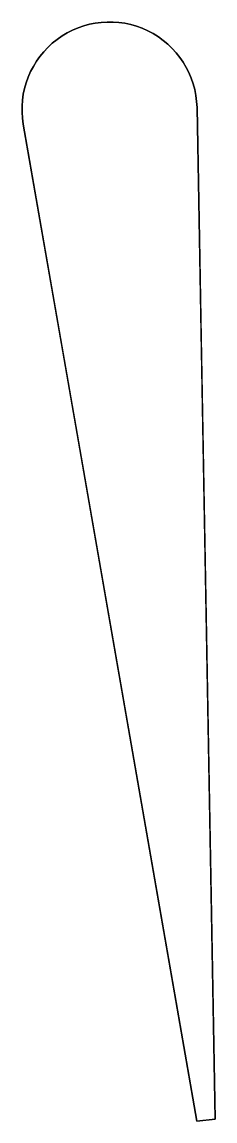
# Model space of a CAD drawing. Header units: millimetres. Extents: x -3.2 to 2.7, y -25.3 to 8.2.
import ezdxf

# ---------------------------------------------------------------- set-up
doc = ezdxf.new("R2010")
doc.units = ezdxf.units.MM
doc.layers.get('0').update_dxf_attribs({"linetype": 'CONTINUOUS'})

msp = doc.modelspace()

# ---------------------------------------------------------------- linework, layer by layer
for points in [[(2.142, 5.549, 1.075637), (-3.152, 5.043), (2.133, -25.302), (2.691, -25.249)], [(2.213, 1.547), (2.267, -1.467), (2.691, -25.249), (2.133, -25.302), (-1.948, -1.869), (-2.466, 1.1), (-3.152, 5.043, -1.075637), (2.142, 5.549)]]:
    msp.add_lwpolyline(points, format="xyb", close=True)

doc.saveas('drawing.dxf')
